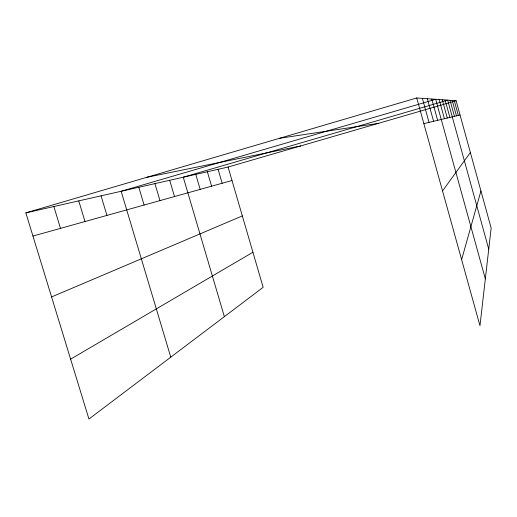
<?xml version="1.0" encoding="UTF-8"?>
<svg xmlns="http://www.w3.org/2000/svg" width="517" height="517" viewBox="0 0 517 517"><rect width="100%" height="100%" fill="white"/><g stroke="black" fill="none" stroke-linecap="round" stroke-linejoin="round"><path stroke-width="0.78" d="M461.623 259.637L480.939 190.947M442.539 190.922L470.367 152.502M70.616 359.153L252.929 252.244M51.577 296.945L242.337 215.925M25.85 212.868L228.087 167.049L263.153 287.323L88.943 419.035L25.85 212.868L416.734 97.965L456.13 100.75L491.15 228.068L479.97 325.736L416.734 97.965M228.087 167.049L456.13 100.75M32.946 236.062L232.01 180.504M423.856 123.615L460.046 115M146.906 177.286L300.7 145.936M279.548 138.291L378.186 123.414M53.846 206.529L60.489 228.372M101.054 195.833L106.935 215.408M78.752 200.887L84.988 221.535M170.772 357.169L121.14 191.277L435.689 99.309L485.334 278.896M138.808 187.277L144.101 205.036M169.692 180.278L174.507 196.557M154.932 183.625L159.973 200.609M195.775 174.371L200.189 189.39M224.365 316.65L183.257 177.202L447.67 100.156L488.739 249.155M218.09 169.311L222.168 183.251M207.349 171.747L211.589 186.204M422.376 98.366L429.039 122.38M454.256 100.621L458.327 115.414M452.233 100.479L456.466 115.853M450.042 100.324L454.456 116.331M445.079 99.968L449.887 117.417M442.242 99.768L447.283 118.038M439.127 99.548L444.426 118.723M431.753 99.025L437.647 120.332M427.346 98.715L433.601 121.295"/></g></svg>
